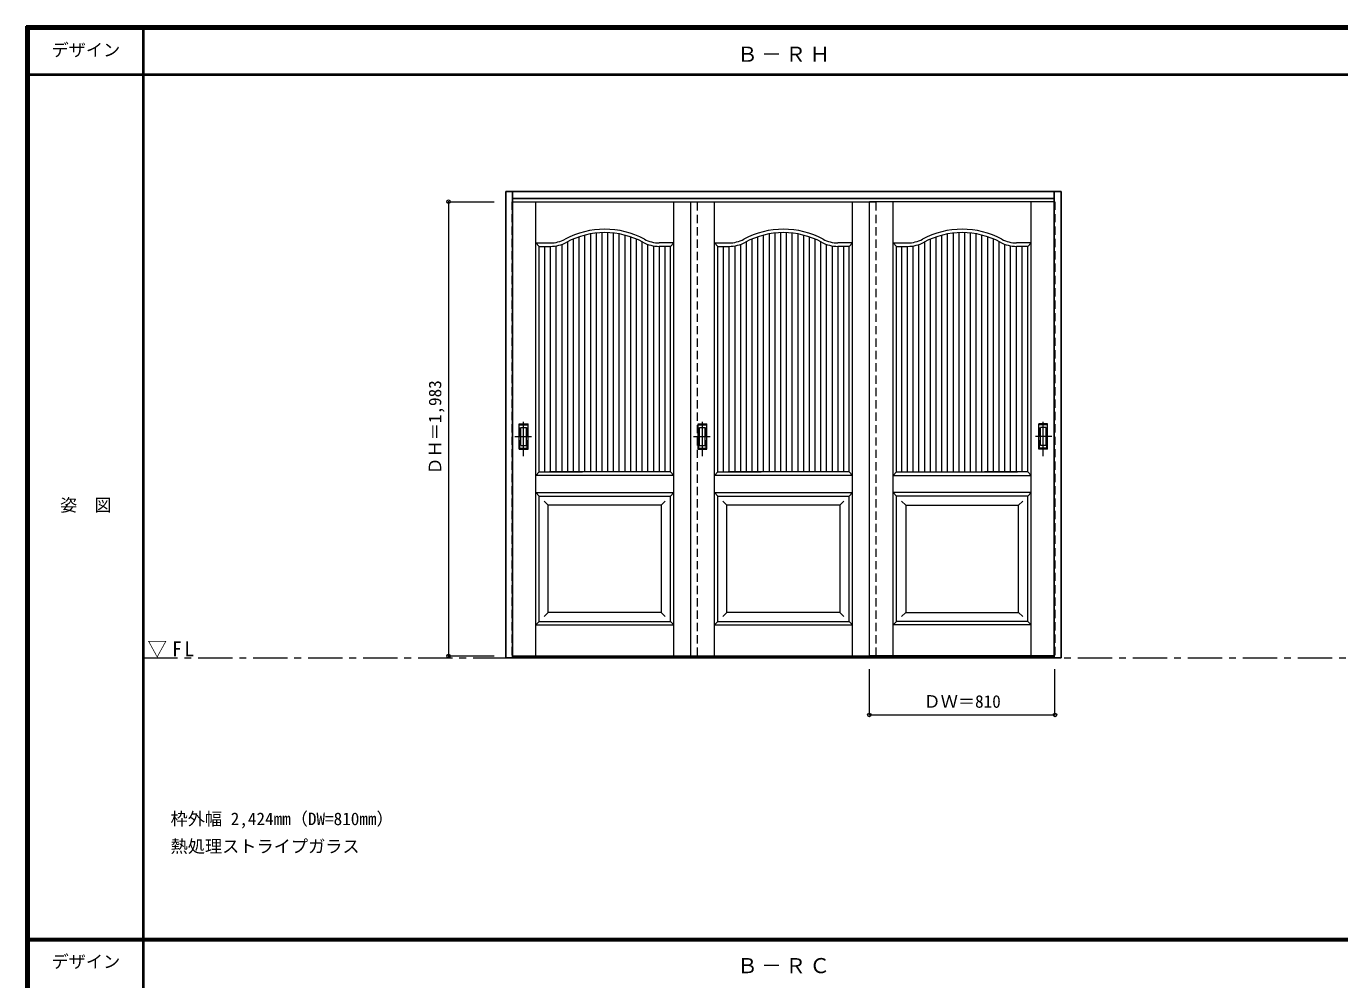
# Model space of a CAD drawing. Units: millimetres, scale not verified. Extents: x -6000 to 5700, y -4307 to 4260.
# Drawn here: x -6000 to -267, y 12 to 4175 of the extents above; entities that cross this region are included whole.
import ezdxf
from ezdxf.enums import TextEntityAlignment as Align

# ---------------------------------------------------------------- set-up
doc = ezdxf.new("R2010")
doc.units = ezdxf.units.MM
doc.header["$LTSCALE"] = 30
doc.header["$PDMODE"] = 32
doc.header["$PDSIZE"] = 15
doc.linetypes.add('CHAIN1', pattern=[8, 5, -1, 1, -1])
doc.linetypes.add('DASHED1', pattern=[1.8, 1.2, -0.6])
for name, color, linetype, lineweight in [('0-1_通り芯', 7, 'CHAIN1', 18), ('0-2_扉', 7, 'Continuous', 18), ('0-4_枠', 3, 'Continuous', 25), ('0-6_引手', 7, 'Continuous', 18), ('0-B_寸法', 4, 'Continuous', 9), ('0-C_ハッチ', 4, 'Continuous', 9), ('F-1_枠', 6, 'Continuous', 40)]:
    doc.layers.add(name, color=color, linetype=linetype, lineweight=lineweight)
doc.layers.add('0-A_文字', color=7, linetype='Continuous')
doc.layers.add('F-A_文字', color=7, linetype='Continuous')
doc.styles.add('ＭＳ ゴシック', font='')
doc.styles.get('ＭＳ ゴシック').set_extended_font_data('MS Gothic')

msp = doc.modelspace()

# ---------------------------------------------------------------- linework, layer by layer
at = {"layer": '0-1_通り芯'}
msp.add_line((-5490, 1418), (5690, 1418), dxfattribs=at)
at = {"layer": '0-2_扉', "color": 4, "linetype": 'DASHED1', "lineweight": 9}
for p, q in [((-3880, 3409), (-3880, 1426)), ((-3877, 3409), (-3880, 3409)), ((-3070, 1426), (-3070, 3409)), ((-2290, 1426), (-2290, 3409)), ((-1513, 3409), (-1510, 3409)), ((-1510, 3409), (-1510, 1426)), ((-3877, 1426), (-3880, 1426)), ((-1513, 1426), (-1510, 1426))]:
    msp.add_line(p, q, dxfattribs=at)
at = {"layer": '0-2_扉'}
for p, q in [((-3877, 3409), (-3070, 3409)), ((-3776.5, 1426), (-3776.5, 3409)), ((-3173.5, 1426), (-3173.5, 3409)), ((-3100, 1426), (-3100, 3409)), ((-3100, 3409), (-2290, 3409)), ((-2996.5, 1426), (-2996.5, 3409)), ((-2393.5, 1426), (-2393.5, 3409)), ((-1513, 3409), (-2320, 3409)), ((-2320, 1426), (-2320, 3409)), ((-2216.5, 1426), (-2216.5, 3409)), ((-1613.5, 1426), (-1613.5, 3409)), ((-3761.5, 3214), (-3776.5, 3229)), ((-3776.5, 3229), (-3712.49, 3229)), ((-3761.5, 2360.24), (-3761.5, 3214)), ((-3761.5, 3214), (-3712.49, 3214)), ((-3173.5, 3229), (-3237.51, 3229)), ((-3188.5, 3214), (-3237.51, 3214)), ((-3188.5, 3214), (-3173.5, 3229)), ((-3188.5, 2229), (-3188.5, 3214)), ((-2981.5, 3214), (-2996.5, 3229)), ((-2996.5, 3229), (-2932.49, 3229)), ((-2981.5, 2360.24), (-2981.5, 3214)), ((-2981.5, 3214), (-2932.49, 3214)), ((-2393.5, 3229), (-2457.51, 3229)), ((-2408.5, 3214), (-2457.51, 3214)), ((-2408.5, 3214), (-2393.5, 3229)), ((-2408.5, 2229), (-2408.5, 3214)), ((-2201.5, 3214), (-2216.5, 3229)), ((-2216.5, 3229), (-2152.49, 3229)), ((-2201.5, 2229), (-2201.5, 3214)), ((-2201.5, 3214), (-2152.49, 3214)), ((-1613.5, 3229), (-1677.51, 3229)), ((-1628.5, 3214), (-1677.51, 3214)), ((-1628.5, 3214), (-1613.5, 3229)), ((-1628.5, 2360.24), (-1628.5, 3214)), ((-3761.31, 3091), (-3761.5, 3091)), ((-2981.31, 3091), (-2981.5, 3091)), ((-1628.69, 3091), (-1628.5, 3091)), ((-3761.5, 2229), (-3761.5, 2371.05)), ((-2981.5, 2229), (-2981.5, 2371.05)), ((-1628.5, 2229), (-1628.5, 2371.05)), ((-3776.5, 2214), (-3761.5, 2229)), ((-3173.5, 2214), (-3776.5, 2214)), ((-3761.5, 2229), (-3572.5, 2229)), ((-3188.5, 2229), (-3716.5, 2229)), ((-3188.5, 2229), (-3173.5, 2214)), ((-2996.5, 2214), (-2981.5, 2229)), ((-2393.5, 2214), (-2996.5, 2214)), ((-2981.5, 2229), (-2792.5, 2229)), ((-2408.5, 2229), (-2936.5, 2229)), ((-2408.5, 2229), (-2393.5, 2214)), ((-2201.5, 2229), (-2216.5, 2214)), ((-2216.5, 2214), (-1613.5, 2214)), ((-2201.5, 2229), (-1673.5, 2229)), ((-1628.5, 2229), (-1817.5, 2229)), ((-1613.5, 2214), (-1628.5, 2229)), ((-3776.5, 2139), (-3761.5, 2124)), ((-3776.5, 2139), (-3173.5, 2139)), ((-3761.5, 1576), (-3761.5, 2124)), ((-3761.5, 2124), (-3188.5, 2124)), ((-3188.5, 2124), (-3173.5, 2139)), ((-3188.5, 1576), (-3188.5, 2124)), ((-2996.5, 2139), (-2981.5, 2124)), ((-2996.5, 2139), (-2393.5, 2139)), ((-2981.5, 1576), (-2981.5, 2124)), ((-2981.5, 2124), (-2408.5, 2124)), ((-2408.5, 2124), (-2393.5, 2139)), ((-2408.5, 1576), (-2408.5, 2124)), ((-2201.5, 2124), (-2216.5, 2139)), ((-1613.5, 2139), (-2216.5, 2139)), ((-2201.5, 1576), (-2201.5, 2124)), ((-1628.5, 2124), (-2201.5, 2124)), ((-1613.5, 2139), (-1628.5, 2124)), ((-1628.5, 1576), (-1628.5, 2124)), ((-3721.46, 2084), (-3739.14, 2101.68)), ((-3721.5, 1616), (-3721.5, 2084)), ((-3228.5, 2084), (-3721.5, 2084)), ((-3228.5, 2084), (-3210.82, 2101.68)), ((-3228.5, 2084), (-3228.5, 1616)), ((-2941.46, 2084), (-2959.14, 2101.68)), ((-2941.5, 1616), (-2941.5, 2084)), ((-2448.5, 2084), (-2941.5, 2084)), ((-2448.5, 2084), (-2430.82, 2101.68)), ((-2448.5, 2084), (-2448.5, 1616)), ((-2161.5, 2084), (-2179.18, 2101.68)), ((-2161.5, 2084), (-2161.5, 1616)), ((-2161.5, 2084), (-1668.5, 2084)), ((-1668.54, 2084), (-1650.86, 2101.68)), ((-1668.5, 1616), (-1668.5, 2084)), ((-3721.5, 1616), (-3739.18, 1598.32)), ((-3721.5, 1616), (-3721.5, 1617.43)), ((-3228.5, 1616), (-3721.5, 1616)), ((-3228.5, 1616), (-3210.82, 1598.32)), ((-2941.5, 1616), (-2959.18, 1598.32)), ((-2941.5, 1616), (-2941.5, 1617.43)), ((-2448.5, 1616), (-2941.5, 1616)), ((-2448.5, 1616), (-2430.82, 1598.32)), ((-2161.5, 1616), (-2179.18, 1598.32)), ((-2161.5, 1616), (-1668.5, 1616)), ((-1668.5, 1616), (-1668.5, 1617.43)), ((-1668.5, 1616), (-1650.82, 1598.32)), ((-3761.5, 1576), (-3776.5, 1561)), ((-3776.5, 1561), (-3173.5, 1561)), ((-3761.5, 1576), (-3188.5, 1576)), ((-3188.5, 1576), (-3173.5, 1561)), ((-2981.5, 1576), (-2996.5, 1561)), ((-2996.5, 1561), (-2393.5, 1561)), ((-2981.5, 1576), (-2408.5, 1576)), ((-2408.5, 1576), (-2393.5, 1561)), ((-2201.5, 1576), (-2216.5, 1561)), ((-1613.5, 1561), (-2216.5, 1561)), ((-1628.5, 1576), (-2201.5, 1576)), ((-1628.5, 1576), (-1613.5, 1561)), ((-3877, 1426), (-3070, 1426)), ((-3100, 1426), (-2290, 1426)), ((-1513, 1426), (-2320, 1426))]:
    msp.add_line(p, q, dxfattribs=at)
at = {"layer": '0-2_扉', "color": 3, "lineweight": 25}
msp.add_line((-2320, 1418), (-2290, 1418), dxfattribs=at)
at = {"layer": '0-2_扉'}
for centre, radius, start, end in [((-3475, 2924), 365, 61.6423, 118.3577), ((-3475, 2924), 350, 61.6423, 118.3577), ((-2695, 2924), 365, 61.6423, 118.3577), ((-2695, 2924), 350, 61.6423, 118.3577), ((-1915, 2924), 365, 61.6423, 118.3577), ((-1915, 2924), 350, 61.6423, 118.3577), ((-3712.49, 3364), 135, 270, 298.3577), ((-3712.49, 3364), 150, 270, 298.3577), ((-3237.51, 3364), 150, 241.6423, 270), ((-3237.51, 3364), 135, 241.6423, 270), ((-2932.49, 3364), 135, 270, 298.3577), ((-2932.49, 3364), 150, 270, 298.3577), ((-2457.51, 3364), 150, 241.6423, 270), ((-2457.51, 3364), 135, 241.6423, 270), ((-2152.49, 3364), 135, 270, 298.3577), ((-2152.49, 3364), 150, 270, 298.3577), ((-1677.51, 3364), 150, 241.6423, 270), ((-1677.51, 3364), 135, 241.6423, 270)]:
    msp.add_arc(centre, radius, start, end, dxfattribs=at)
at = {"layer": '0-4_枠'}
for p, q in [((-3907, 3453), (-1483, 3453)), ((-3877, 1418), (-3877, 3453)), ((-1513, 1418), (-1513, 3453)), ((-1483, 1418), (-1483, 3453)), ((-3877, 3423), (-1513, 3423)), ((-1513, 1421), (-3877, 1421)), ((-1513, 1418), (-3877, 1418)), ((-1483, 1418), (-1513, 1418))]:
    msp.add_line(p, q, dxfattribs=at)
msp.add_lwpolyline([(-3877, 1418), (-3907, 1418), (-3907, 3453)], dxfattribs=at)
at = {"layer": '0-6_引手', "linetype": 'CHAIN1'}
for p, q in [((-3829, 2298.27), (-3829, 2469.12)), ((-3049, 2298.27), (-3049, 2469.12)), ((-1561, 2298.27), (-1561, 2469.12)), ((-3867.07, 2383.5), (-3794.56, 2383.5)), ((-3087.07, 2383.5), (-3014.56, 2383.5)), ((-1522.93, 2383.5), (-1595.44, 2383.5))]:
    msp.add_line(p, q, dxfattribs=at)
at = {"layer": '0-6_引手'}
for p, q in [((-3848, 2438.5), (-3810, 2438.5)), ((-3848, 2328.5), (-3848, 2438.5)), ((-3841.5, 2422.5), (-3816.5, 2422.5)), ((-3841.5, 2344.5), (-3841.5, 2422.5)), ((-3816.5, 2344.5), (-3816.5, 2422.5)), ((-3810, 2328.5), (-3810, 2438.5)), ((-3068, 2438.5), (-3030, 2438.5)), ((-3068, 2328.5), (-3068, 2438.5)), ((-3061.5, 2422.5), (-3036.5, 2422.5)), ((-3061.5, 2344.5), (-3061.5, 2422.5)), ((-3036.5, 2344.5), (-3036.5, 2422.5)), ((-3030, 2328.5), (-3030, 2438.5)), ((-1542, 2438.5), (-1580, 2438.5)), ((-1580, 2328.5), (-1580, 2438.5)), ((-1548.5, 2422.5), (-1573.5, 2422.5)), ((-1573.5, 2344.5), (-1573.5, 2422.5)), ((-1548.5, 2344.5), (-1548.5, 2422.5)), ((-1542, 2328.5), (-1542, 2438.5)), ((-3848, 2328.5), (-3810, 2328.5)), ((-3841.5, 2344.5), (-3816.5, 2344.5)), ((-3068, 2328.5), (-3030, 2328.5)), ((-3061.5, 2344.5), (-3036.5, 2344.5)), ((-1542, 2328.5), (-1580, 2328.5)), ((-1548.5, 2344.5), (-1573.5, 2344.5))]:
    msp.add_line(p, q, dxfattribs=at)
at = {"layer": '0-6_引手', "linetype": 'DASHED1'}
for p, q in [((-3813, 2332.5), (-3813, 2434.5)), ((-3033, 2332.5), (-3033, 2434.5)), ((-1577, 2332.5), (-1577, 2434.5)), ((-3845, 2332.5), (-3813, 2332.5)), ((-3065, 2332.5), (-3033, 2332.5)), ((-1545, 2332.5), (-1577, 2332.5))]:
    msp.add_line(p, q, dxfattribs=at)
for points in [[(-3845, 2332.5), (-3845, 2434.5), (-3813, 2434.5)], [(-3065, 2332.5), (-3065, 2434.5), (-3033, 2434.5)], [(-1545, 2332.5), (-1545, 2434.5), (-1577, 2434.5)]]:
    msp.add_lwpolyline(points, dxfattribs=at)
at = {"layer": '0-B_寸法'}
for p, q in [((-4157, 3409), (-3957, 3409)), ((-4157, 3409), (-4157, 1426)), ((-4157, 1426), (-3957, 1426)), ((-2320, 1168), (-2320, 1368)), ((-1510, 1168), (-1510, 1368)), ((-2320, 1168), (-1510, 1168))]:
    msp.add_line(p, q, dxfattribs=at)
at = {"layer": '0-B_寸法', "color": 7}
for p in [(-4157, 3409), (-4157, 1426), (-2320, 1168), (-1510, 1168)]:
    msp.add_point(p, dxfattribs=at)
at = {"layer": '0-C_ハッチ'}
for p, q in [((-3536.5, 2229), (-3536.5, 3268.56)), ((-3511.5, 2229), (-3511.5, 3272.09)), ((-3486.5, 2229), (-3486.5, 3273.81)), ((-3461.5, 2229), (-3461.5, 3273.74)), ((-3436.5, 2229), (-3436.5, 3271.88)), ((-3411.5, 2229), (-3411.5, 3268.19)), ((-2756.5, 2229), (-2756.5, 3268.56)), ((-2731.5, 2229), (-2731.5, 3272.09)), ((-2706.5, 2229), (-2706.5, 3273.81)), ((-2681.5, 2229), (-2681.5, 3273.74)), ((-2656.5, 2229), (-2656.5, 3271.88)), ((-2631.5, 2229), (-2631.5, 3268.19)), ((-1978.5, 2229), (-1978.5, 3268.19)), ((-1953.5, 2229), (-1953.5, 3271.88)), ((-1928.5, 2229), (-1928.5, 3273.74)), ((-1903.5, 2229), (-1903.5, 3273.81)), ((-1878.5, 2229), (-1878.5, 3272.09)), ((-1853.5, 2229), (-1853.5, 3268.56)), ((-3736.5, 2229), (-3736.5, 3214)), ((-3711.5, 2229), (-3711.5, 3215.25)), ((-3686.5, 2229), (-3686.5, 3216.27)), ((-3661.5, 2229), (-3661.5, 3222.93)), ((-3636.5, 2229), (-3636.5, 3234.52)), ((-3611.5, 2229), (-3611.5, 3246.29)), ((-3586.5, 2229), (-3586.5, 3255.77)), ((-3561.5, 2229), (-3561.5, 3263.15)), ((-3386.5, 2229), (-3386.5, 3262.63)), ((-3361.5, 2229), (-3361.5, 3255.09)), ((-3336.5, 2229), (-3336.5, 3245.43)), ((-3311.5, 2229), (-3311.5, 3233.47)), ((-3286.5, 2229), (-3286.5, 3222.23)), ((-3261.5, 2229), (-3261.5, 3215.93)), ((-3236.5, 2229), (-3236.5, 3214)), ((-3211.5, 2229), (-3211.5, 3214.25)), ((-2956.5, 2229), (-2956.5, 3214)), ((-2931.5, 2229), (-2931.5, 3215.25)), ((-2906.5, 2229), (-2906.5, 3216.27)), ((-2881.5, 2229), (-2881.5, 3222.93)), ((-2856.5, 2229), (-2856.5, 3234.52)), ((-2831.5, 2229), (-2831.5, 3246.29)), ((-2806.5, 2229), (-2806.5, 3255.77)), ((-2781.5, 2229), (-2781.5, 3263.15)), ((-2606.5, 2229), (-2606.5, 3262.63)), ((-2581.5, 2229), (-2581.5, 3255.09)), ((-2556.5, 2229), (-2556.5, 3245.43)), ((-2531.5, 2229), (-2531.5, 3233.47)), ((-2506.5, 2229), (-2506.5, 3222.23)), ((-2481.5, 2229), (-2481.5, 3215.93)), ((-2456.5, 2229), (-2456.5, 3214)), ((-2431.5, 2229), (-2431.5, 3214.25)), ((-2178.5, 2229), (-2178.5, 3214.25)), ((-2153.5, 2229), (-2153.5, 3214)), ((-2128.5, 2229), (-2128.5, 3215.93)), ((-2103.5, 2229), (-2103.5, 3222.23)), ((-2078.5, 2229), (-2078.5, 3233.47)), ((-2053.5, 2229), (-2053.5, 3245.43)), ((-2028.5, 2229), (-2028.5, 3255.09)), ((-2003.5, 2229), (-2003.5, 3262.63)), ((-1828.5, 2229), (-1828.5, 3263.15)), ((-1803.5, 2229), (-1803.5, 3255.77)), ((-1778.5, 2229), (-1778.5, 3246.29)), ((-1753.5, 2229), (-1753.5, 3234.52)), ((-1728.5, 2229), (-1728.5, 3222.93)), ((-1703.5, 2229), (-1703.5, 3216.27)), ((-1678.5, 2229), (-1678.5, 3215.25)), ((-1653.5, 2229), (-1653.5, 3214))]:
    msp.add_line(p, q, dxfattribs=at)
at = {"layer": 'F-1_枠'}
for p, q in [((-6000, 4175), (5700, 4175)), ((-6000, 4175), (-6000, -4205)), ((-6000, 4170), (5700, 4170)), ((-6000, 4165), (5700, 4165)), ((-5995, 4175), (-5995, -4205)), ((-5990, 4175), (-5990, -4205)), ((-5490, 4175), (-5490, -3790)), ((-6000, 3965), (5700, 3965)), ((-6000, 190.5), (5700, 190.5)), ((-6000, 187.5), (5700, 187.5)), ((-6000, 184.5), (5700, 184.5))]:
    msp.add_line(p, q, dxfattribs=at)

# ---------------------------------------------------------------- texts
at = {"layer": '0-A_文字', "style": 'ＭＳ ゴシック'}
for s, p in [('枠外幅 2,424mm（DW=810mm）', (-5370, 670.5)), ('熱処理ストライプガラス', (-5370, 550.5))]:
    msp.add_text(s, height=54.99, dxfattribs=at).set_placement(p, align=Align.BOTTOM_LEFT)
at = {"layer": '0-A_文字', "char_height": 65.98, "attachment_point": 7, "style": 'ＭＳ ゴシック'}
for s, insert in [('\\T1.17;Ｂ－ＲＨ', (-2897.5, 4020)), ('\\T1.26;\\W0.95;▽FL', (-5471.25, 1418)), ('\\T1.17;Ｂ－ＲＣ', (-2897.5, 39.5))]:
    msp.add_mtext(s, dxfattribs=dict(at, insert=insert))
at = {"layer": '0-B_寸法', "color": 7, "style": 'ＭＳ ゴシック'}
msp.add_text('ＤＨ＝1,983', height=54.99, rotation=90, dxfattribs=at).set_placement((-4172, 2217.25), align=Align.BOTTOM_LEFT)
msp.add_text('ＤＷ＝810', height=54.99, dxfattribs=at).set_placement((-2083.75, 1183), align=Align.BOTTOM_LEFT)
at = {"layer": 'F-A_文字', "style": 'ＭＳ ゴシック'}
for s, p in [('デザイン', (-5890, 4027.5)), ('姿\u3000図', (-5852.5, 2040.25)), ('デザイン', (-5890, 47))]:
    msp.add_text(s, height=54.99, dxfattribs=at).set_placement(p, align=Align.BOTTOM_LEFT)

doc.saveas('drawing.dxf')
